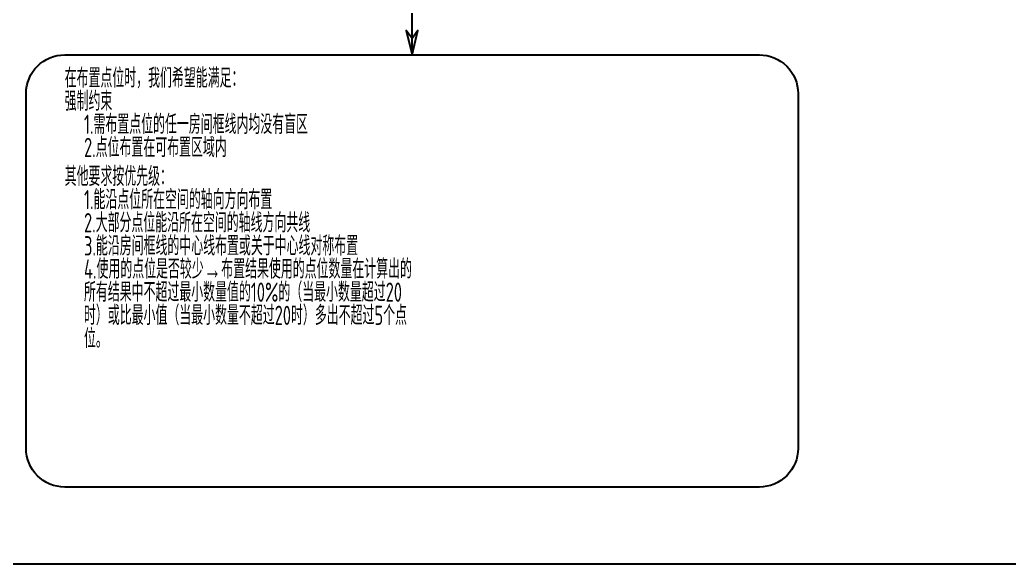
# Model space of a CAD drawing. Header units: millimetres. Extents: x -77018 to 517482, y 450785 to 1577285.
# Drawn here: x 53601 to 309946, y 450785 to 591877 of the extents above; entities that cross this region are included whole.
import ezdxf
from ezdxf.enums import TextEntityAlignment as Align

# ---------------------------------------------------------------- set-up
doc = ezdxf.new("R2010")
doc.units = ezdxf.units.MM
doc.header["$LTSCALE"] = 1000
for name, color, linetype in [('C-SHET-SHET', 144, 'Continuous'), ('E-UNIV-DIAG', 2, 'Continuous'), ('E-UNIV-NOTE', 6, 'Continuous')]:
    doc.layers.add(name, color=color, linetype=linetype)
doc.styles.add('TH-STYLE3', font='tssdeng.shx', dxfattribs={"width": 0.65, "bigfont": 'tssdchn.shx'})

msp = doc.modelspace()

# ---------------------------------------------------------------- linework, layer by layer
at = {"layer": 'C-SHET-SHET'}
msp.add_lwpolyline([(-77018, 1577285), (517482, 1577285), (517482, 450785), (-77018, 450785)], close=True, dxfattribs=at)
at = {"layer": 'E-UNIV-DIAG'}
for points in [[(155232, 582785), (155232, 602785)], [(155232, 582785), (156732, 589061), (155232, 587061), (153732, 589061), (155232, 582785)]]:
    msp.add_lwpolyline(points, dxfattribs=at)
msp.add_lwpolyline([(245232, 470785), (65232, 470785, -0.4142136), (55232, 480785), (55232, 572785, -0.4142136), (65232, 582785), (245232, 582785, -0.4142136), (255232, 572785), (255232, 480785, -0.4142136)], format="xyb", close=True, dxfattribs=at)

# ---------------------------------------------------------------- texts
at = {"layer": 'E-UNIV-NOTE', "style": 'TH-STYLE3', "width": 0.65}
for s, p in [('在布置点位时，我们希望能满足：', (65232, 576785)), ('强制约束', (65232, 570785)), ('1.需布置点位的任一房间框线内均没有盲区', (70232, 564785)), ('2.点位布置在可布置区域内', (70232, 558785)), ('其他要求按优先级：', (65232, 551285)), ('1.能沿点位所在空间的轴向方向布置', (70232, 545285)), ('2.大部分点位能沿所在空间的轴线方向共线', (70232, 539285)), ('3.能沿房间框线的中心线布置或关于中心线对称布置', (70232, 533285)), ('4.使用的点位是否较少→布置结果使用的点位数量在计算出的', (70232, 527285)), ('所有结果中不超过最小数量值的10%%%的（当最小数量超过20', (70232, 521285)), ('时）或比最小值（当最小数量不超过20时）多出不超过5个点', (70232, 515285)), ('位。', (70232, 509285))]:
    msp.add_text(s, height=5000, dxfattribs=at).set_placement(p, align=Align.MIDDLE_LEFT)

doc.saveas('drawing.dxf')
